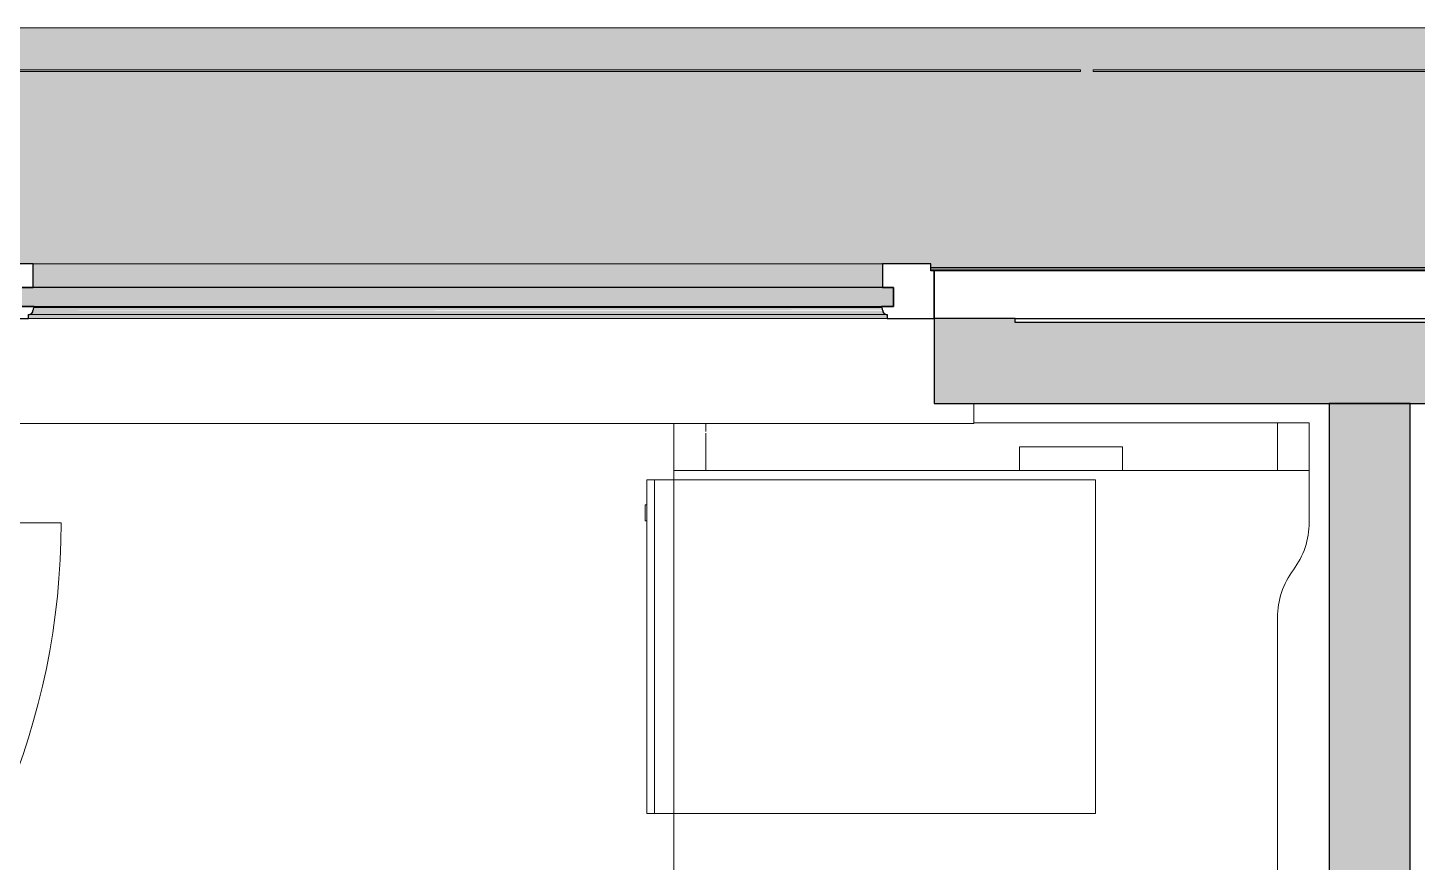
# Model space of a CAD drawing. Header units: millimetres. Extents: x 155927 to 317870, y -36033 to 97293.
# Drawn here: x 220967 to 222717, y 33668 to 34719 of the extents above; entities that cross this region are included whole.
import ezdxf

# ---------------------------------------------------------------- set-up
doc = ezdxf.new("R2010")
doc.units = ezdxf.units.MM
doc.header["$MEASUREMENT"] = 0
for name, color, linetype, lineweight in [('A-DOOR', 4, 'CONTINUOUS', 9), ('A-GENM', 8, 'CONTINUOUS', 9), ('A-GLAZ', 7, 'CONTINUOUS', 9), ('A-GLAZ-CWMG', 7, 'CONTINUOUS', 9), ('A-WALL-PATT', 7, 'CONTINUOUS', 9), ('I-FURN', 8, 'CONTINUOUS', 9), ('I-WALL', 7, 'CONTINUOUS', 9)]:
    doc.layers.add(name, color=color, linetype=linetype, lineweight=lineweight)

msp = doc.modelspace()

# ---------------------------------------------------------------- hatches: boundary and pattern name
at = {"layer": 'A-GLAZ'}
for points in [[(222332.7, 34417), (223441.2, 34417), (223441.2, 34421.6), (224632.5, 34421.6), (224632.5, 34417), (225969.2, 34417), (225969.2, 34421.6), (227160.5, 34421.6), (227160.5, 34417), (228497.2, 34417), (228497.2, 34421.6), (229688.5, 34421.6), (229688.5, 34417), (229692.8, 34417), (229692.8, 34718.6), (220908.8, 34718.6), (220908.8, 34417), (220913.2, 34417), (220913.2, 34421.6), (222104.5, 34421.6), (222104.5, 34417), (222114.2, 34417)], [(220974, 34391.7), (222043.6, 34391.7), (222043.6, 34421.6), (220974, 34421.6)], [(220960.1, 34367.7), (222057.6, 34367.7), (222057.6, 34391.7), (220960.1, 34391.7)], [(220973.8, 34362.7), (222043.6, 34363.7), (222042.4, 34366.6), (220975.3, 34366.6), (220974, 34363.7)], [(220968, 34352.8), (222049.6, 34352.8), (222049.6, 34357.7), (220968, 34357.7)], [(220969.6, 34357.7), (222046.8, 34358.2), (222044.1, 34361.3), (222043.4, 34362.7), (220973.8, 34362.7), (220972, 34359), (220970.9, 34358.2)]]:
    msp.add_hatch(color=256, dxfattribs=at).paths.add_polyline_path(points, flags=0)
h = msp.add_hatch(color=256, dxfattribs=at)
h.paths.add_polyline_path([(220908.8, 34414.8), (220913.2, 34414.8), (220913.2, 34417), (220908.8, 34417)], flags=0)
h.paths.add_polyline_path([(222104.5, 34414.8), (223441.2, 34414.8), (223441.2, 34417), (222104.5, 34417)], flags=0)
h.paths.add_polyline_path([(224632.5, 34414.8), (225969.2, 34414.8), (225969.2, 34417), (224632.5, 34417)], flags=0)
h.paths.add_polyline_path([(227160.5, 34414.8), (228497.2, 34414.8), (228497.2, 34417), (227160.5, 34417)], flags=0)
h.paths.add_polyline_path([(229688.5, 34414.8), (229692.8, 34414.8), (229692.8, 34417), (229688.5, 34417)], flags=0)
h = msp.add_hatch(color=256, dxfattribs=at)
h.paths.add_polyline_path([(220968, 34357.7), (220970.9, 34358.2), (220969.6, 34358.3)], flags=0)
h.paths.add_polyline_path([(222048.1, 34357.7), (222046.8, 34358.9), (222046.8, 34358.2)], flags=0)
h.paths.add_polyline_path([(224576.1, 34357.7), (224574.8, 34358.9), (224574.8, 34358.2)], flags=0)
h.paths.add_polyline_path([(223496, 34357.7), (223498.9, 34358.2), (223497.6, 34358.3)], flags=0)
h.paths.add_polyline_path([(227104.1, 34357.7), (227102.8, 34358.9), (227102.8, 34358.2)], flags=0)
h.paths.add_polyline_path([(226024, 34357.7), (226026.9, 34358.2), (226025.6, 34358.3)], flags=0)
h.paths.add_polyline_path([(229632.1, 34357.7), (229630.8, 34358.9), (229630.8, 34358.2)], flags=0)
at = {"layer": 'A-WALL-PATT'}
for points in [[(222210.8, 34347.6), (222210.8, 34352.8), (222108.8, 34352.8), (222108.8, 34347.6)], [(222633.4, 34245.6), (223436.8, 34245.6), (223436.8, 34347.6), (222108.8, 34347.6), (222108.8, 34245.6), (222332.7, 34245.6)], [(222624, 29907.6), (222708, 29907.6), (222708, 34245.6), (222606, 34245.6), (222606, 32425.2), (222624, 32425.2), (222624, 30025.2), (222606, 30025.2), (222606, 29907.6)]]:
    msp.add_hatch(color=256, dxfattribs=at).paths.add_polyline_path(points, flags=0)

# ---------------------------------------------------------------- linework, layer by layer
at = {"layer": 'A-DOOR'}
msp.add_line((220099.2, 34095.6), (221009.2, 34095.6), dxfattribs=at)
msp.add_arc((220099.2, 34095.6), 910, 270, 0, dxfattribs=at)
at = {"layer": 'A-GENM'}
for p, q in [((222158.8, 34220.6), (222158.8, 34245.6)), ((220858.8, 34220.6), (222158.8, 34220.6))]:
    msp.add_line(p, q, dxfattribs=at)
at = {"layer": 'A-GLAZ'}
for p, q in [((229692.8, 34718.6), (220908.8, 34718.6)), ((222043.6, 34421.6), (220974, 34421.6)), ((223441.2, 34417), (222104.5, 34417)), ((223441.2, 34414.8), (222104.5, 34414.8)), ((222042.4, 34366.6), (220975.3, 34366.6)), ((220969.6, 34357.7), (220968, 34357.7)), ((220968, 34352.8), (222049.6, 34352.8)), ((222048.1, 34357.7), (220969.6, 34357.7)), ((222049.6, 34357.7), (222048.1, 34357.7))]:
    msp.add_line(p, q, dxfattribs=at)
at = {"layer": 'A-GLAZ', "lineweight": 30}
for p, q in [((220974, 34421.6), (220913.2, 34421.6)), ((220974, 34391.7), (220974, 34421.6)), ((222104.5, 34421.6), (222043.6, 34421.6)), ((222043.6, 34421.6), (222043.6, 34391.7)), ((222104.5, 34412.6), (222104.5, 34421.6)), ((222108.8, 34412.6), (222104.5, 34412.6)), ((223436.8, 34412.6), (222108.8, 34412.6)), ((222108.8, 34412.6), (222108.8, 34352.8)), ((222108.8, 34352.8), (222108.8, 34412.6)), ((222057.6, 34391.7), (220960.1, 34391.7)), ((220960.1, 34391.7), (220974, 34391.7)), ((222043.6, 34391.7), (222057.6, 34391.7)), ((222057.6, 34367.7), (222057.6, 34391.7)), ((222057.6, 34391.7), (222057.6, 34367.7)), ((220960.1, 34367.7), (222057.6, 34367.7)), ((220975.3, 34367.7), (220960.1, 34367.7)), ((220975.3, 34366.6), (220975.3, 34367.7)), ((222057.6, 34367.7), (222042.4, 34367.7)), ((222042.4, 34367.7), (222042.4, 34366.6)), ((220908.8, 34352.8), (220968, 34352.8)), ((220968, 34352.8), (220968, 34357.7)), ((220968, 34357.7), (220969.6, 34357.7)), ((222048.1, 34357.7), (222049.6, 34357.7)), ((222049.6, 34357.7), (222049.6, 34352.8)), ((222049.6, 34352.8), (222108.8, 34352.8)), ((222210.8, 34352.8), (223334.8, 34352.8))]:
    msp.add_line(p, q, dxfattribs=at)
for centre, radius, start, end in [((220981.2, 34362.2), 7.4, 143.4261, 176.5739), ((222036.5, 34362.2), 7.4, 3.4261, 36.5739), ((220968.5, 34363), 5.36, 281.9524, 356.5739), ((222049.2, 34363), 5.36, 183.4261, 258.0476)]:
    msp.add_arc(centre, radius, start, end, dxfattribs=at)
at = {"layer": 'A-GLAZ'}
for points in [[(220974.5, 34365.4), (220974.7, 34365.8), (220975, 34366.2), (220975.3, 34366.6)], [(222042.4, 34366.6), (222042.7, 34366.2), (222042.9, 34365.8), (222043.1, 34365.4)]]:
    msp.add_open_spline(points, degree=3, dxfattribs=at)
for points, knots in [([(220969.6, 34357.7), (220970, 34357.8), (220970.7, 34358.1), (220971.5, 34358.5), (220971.9, 34358.8), (220972, 34359)], [0, 0, 0, 0, 0.2, 0.3, 0.4, 0.4, 0.4, 0.4]), ([(220973, 34360), (220973.1, 34360.2), (220973.3, 34360.6), (220973.7, 34361.5), (220973.8, 34362.2), (220973.8, 34362.7)], [0.6, 0.6, 0.6, 0.6, 0.7, 0.8, 1, 1, 1, 1]), ([(222043.8, 34362.7), (222043.9, 34362.2), (222044, 34361.5), (222044.4, 34360.6), (222044.6, 34360.2), (222044.7, 34360)], [-1, -1, -1, -1, -0.8, -0.7, -0.6, -0.6, -0.6, -0.6]), ([(222045.6, 34359), (222045.8, 34358.8), (222046.2, 34358.5), (222047, 34358.1), (222047.6, 34357.8), (222048.1, 34357.7)], [-0.4, -0.4, -0.4, -0.4, -0.3, -0.2, 0, 0, 0, 0])]:
    msp.add_open_spline(points, degree=3, knots=knots, dxfattribs=at)
at = {"layer": 'A-GLAZ-CWMG'}
for p, q in [((220808.9, 34665.6), (221550.8, 34665.6)), ((221550.8, 34663.6), (220808.9, 34663.6)), ((221550.8, 34665.6), (222292.8, 34665.6)), ((222292.8, 34663.6), (221550.8, 34663.6)), ((222292.8, 34665.6), (222292.8, 34663.6)), ((222308.9, 34663.6), (222308.9, 34665.6)), ((222308.9, 34665.6), (223050.8, 34665.6)), ((223050.8, 34663.6), (222308.9, 34663.6))]:
    msp.add_line(p, q, dxfattribs=at)
at = {"layer": 'I-FURN'}
for p, q in [((221781, 34161.2), (221781, 34220.6)), ((221781, 34220.6), (221781, 34161.2)), ((221781, 34220.6), (221781, 32621.2)), ((221781, 32621.2), (221781, 34220.6)), ((221821, 34220.6), (221821, 34210.6)), ((221821, 34220.6), (221821, 34210.6)), ((221821, 34208.3), (221821, 34161.2)), ((221821, 34208.3), (221821, 34161.2)), ((222541, 34221.2), (222158.8, 34221.2)), ((222158.8, 34221.2), (222581, 34221.2)), ((222581, 34221.2), (222158.8, 34221.2)), ((222158.8, 34221.2), (222581, 34221.2)), ((222581, 34221.2), (222541, 34221.2)), ((222541, 34221.2), (222541, 34161.2)), ((222541, 34221.2), (222541, 34161.2)), ((222581, 34221.2), (222581, 34161.2)), ((222581, 34221.2), (222581, 34161.2)), ((222581, 34096.2), (222581, 34221.2)), ((222581, 34221.2), (222581, 34096.2)), ((222216, 34161.2), (222216, 34191.2)), ((222216, 34191.2), (222346, 34191.2)), ((222346, 34191.2), (222216, 34191.2)), ((222216, 34191.2), (222216, 34161.2)), ((222346, 34191.2), (222346, 34161.2)), ((222346, 34191.2), (222346, 34161.2)), ((221781, 34161.2), (221821, 34161.2)), ((222216, 34161.2), (221781, 34161.2)), ((221821, 34161.2), (222541, 34161.2)), ((222346, 34161.2), (222216, 34161.2)), ((222581, 34161.2), (222346, 34161.2)), ((222541, 34161.2), (222581, 34161.2)), ((221756.7, 34149.6), (221746.7, 34149.6)), ((221746.7, 34149.6), (221746.7, 33729.6)), ((221756.7, 33729.6), (221756.7, 34149.6)), ((221781, 34149.6), (221756.7, 34149.6)), ((221756.7, 34149.6), (221756.7, 33729.6)), ((222311.7, 34149.6), (221781, 34149.6)), ((222311.7, 33729.6), (222311.7, 34149.6)), ((221746.7, 34118), (221744.7, 34118)), ((221744.7, 34098), (221744.7, 34118)), ((221744.7, 34118), (221744.7, 34098)), ((221744.7, 34098), (221746.7, 34098)), ((222541, 33143.9), (222541, 33976.2)), ((222541, 33976.2), (222541, 33143.9)), ((221746.7, 33729.6), (221756.7, 33729.6)), ((221756.7, 33729.6), (221781, 33729.6)), ((221781, 33729.6), (222311.7, 33729.6))]:
    msp.add_line(p, q, dxfattribs=at)
for centre, start, end in [((222481, 34096.2), 323.1301, 0), ((222481, 34096.2), 323.1301, 0), ((222641, 33976.2), 143.1301, 180), ((222641, 33976.2), 143.1301, 180)]:
    msp.add_arc(centre, 100, start, end, dxfattribs=at)
at = {"layer": 'I-WALL', "lineweight": 30}
for p, q in [((222210.8, 34352.8), (222108.8, 34352.8)), ((222108.8, 34352.8), (222108.8, 34347.6)), ((222108.8, 34347.6), (222108.8, 34245.6)), ((222210.8, 34347.6), (222210.8, 34352.8)), ((223334.8, 34347.6), (222210.8, 34347.6)), ((222108.8, 34245.6), (223436.8, 34245.6)), ((222708, 34245.6), (222606, 34245.6)), ((222606, 34245.6), (222606, 32425.2)), ((222708, 29907.6), (222708, 34245.6))]:
    msp.add_line(p, q, dxfattribs=at)

doc.saveas('drawing.dxf')
